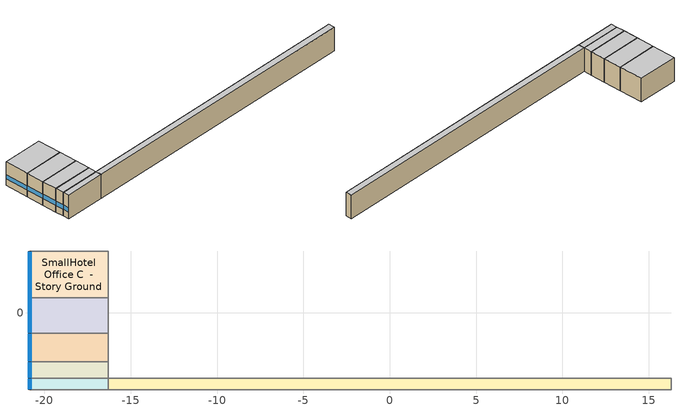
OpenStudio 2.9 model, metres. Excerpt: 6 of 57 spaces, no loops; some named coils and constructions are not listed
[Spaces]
SmallHotel StaffLounge B  - Story Ground
 floor ground (Foundation F 126 Perim 00 Area 2204): 16.3,-4.47 -16.3,-4.47 -16.3,-3.8 16.3,-3.8 z0
 wall to SmallHotel PublicRestroom B  - Story Ground: -16.3,-4.47 16.3,-4.47 z0:2.74
 wall to SmallHotel StaffLounge C  - Story Ground: -16.3,-3.8 -16.3,-4.47 z0:2.74
 wall to SmallHotel ElevatorCore B  - Story Ground: 16.3,-3.8 -16.3,-3.8 z0:2.74
 wall to SmallHotel StaffLounge A  - Story Ground: 16.3,-4.47 16.3,-3.8 z0:2.74
 ceiling adiabatic (Typical Interior Ceiling): 16.3,-3.8 -16.3,-3.8 -16.3,-4.47 16.3,-4.47 z2.74
SmallHotel StaffLounge C  - Story Ground
 floor ground (Foundation F 126 Perim 068 Area 309): -16.3,-4.47 -20.87,-4.47 -20.87,-3.8 -16.3,-3.8 z0
 wall outside: -20.87,-3.8 -20.87,-4.47 z0:2.74
 wall to SmallHotel PublicRestroom C  - Story Ground: -20.87,-4.47 -16.3,-4.47 z0:2.74
 wall to SmallHotel ElevatorCore C  - Story Ground: -16.3,-3.8 -20.87,-3.8 z0:2.74
 window (Window U-0.91 SHGC 0.68): -20.87,-3.82 -20.87,-4.45 z0.76:1.3
 ceiling adiabatic (Typical Interior Ceiling): -16.3,-3.8 -20.87,-3.8 -20.87,-4.47 -16.3,-4.47 z2.74
SmallHotel ElevatorCore C  - Story Ground
 floor ground (Foundation F 126 Perim 094 Area 431): -16.3,-3.8 -20.87,-3.8 -20.87,-2.85 -16.3,-2.85 z0
 wall outside: -20.87,-2.85 -20.87,-3.8 z0:2.74
 wall to SmallHotel Meeting C  - Story Ground: -16.3,-2.85 -20.87,-2.85 z0:2.74
 wall to SmallHotel ElevatorCore B  - Story Ground: -16.3,-3.8 -16.3,-2.85 z0:2.74
 window (Window U-0.91 SHGC 0.68): -20.87,-2.88 -20.87,-3.77 z0.76:1.28
 ceiling adiabatic (Typical Interior Ceiling): -16.3,-2.85 -20.87,-2.85 -20.87,-3.8 -16.3,-3.8 z2.74
SmallHotel Meeting C  - Story Ground
 floor ground (Foundation F 126 Perim 167 Area 763): -16.3,-2.85 -20.87,-2.85 -20.87,-1.18 -16.3,-1.18 z0
 wall outside: -20.87,-1.18 -20.87,-2.85 z0:2.74
 wall to SmallHotel Laundry C  - Story Ground: -16.3,-1.18 -20.87,-1.18 z0:2.74
 wall to SmallHotel Meeting B  - Story Ground: -16.3,-2.85 -16.3,-1.18 z0:2.74
 window (Window U-0.91 SHGC 0.68): -20.87,-1.21 -20.87,-2.83 z0.76:1.27
 ceiling adiabatic (Typical Interior Ceiling): -16.3,-1.18 -20.87,-1.18 -20.87,-2.85 -16.3,-2.85 z2.74
SmallHotel Laundry C  - Story Ground
 floor ground (Foundation F 126 Perim 204 Area 931): -16.3,-1.18 -20.87,-1.18 -20.87,0.85 -16.3,0.85 z0
 wall outside: -20.87,0.85 -20.87,-1.18 z0:2.74
 wall to SmallHotel Office C  - Story Ground: -16.3,0.85 -20.87,0.85 z0:2.74
 wall to SmallHotel Laundry B  - Story Ground: -16.3,-1.18 -16.3,0.85 z0:2.74
 window (Window U-0.91 SHGC 0.68): -20.87,0.83 -20.87,-1.16 z0.76:1.27
 ceiling adiabatic (Typical Interior Ceiling): -16.3,0.85 -20.87,0.85 -20.87,-1.18 -16.3,-1.18 z2.74
SmallHotel Office C  - Story Ground
 floor ground (Foundation F 126 Perim 271 Area 124): -16.3,0.85 -20.87,0.85 -20.87,3.57 -16.3,3.57 z0
 wall outside: -20.87,3.57 -20.87,0.85 z0:2.74
 wall to SmallHotel Storage C  - Story Ground: -16.3,3.57 -20.87,3.57 z0:2.74
 wall to SmallHotel Office B  - Story Ground: -16.3,0.85 -16.3,3.57 z0:2.74
 window (Window U-0.91 SHGC 0.68): -20.87,3.54 -20.87,0.88 z0.76:1.27
 ceiling adiabatic (Typical Interior Ceiling): -16.3,3.57 -20.87,3.57 -20.87,0.85 -16.3,0.85 z2.74
[ZoneHVAC:PackagedTerminalHeatPump] Availability Schedule=Always On Discrete; Supply Air Flow Rate During Cooling Operation {m3/s}=Autosize; Supply Air Flow Rate During Heating Operation {m3/s}=Autosize; Supply Air Flow Rate When No Cooling or Heating is Needed {m3/s}=Autosize; Outdoor Air Flow Rate During Cooling Operation {m3/s}=Autosize; Outdoor Air Flow Rate During Heating Operation {m3/s}=Autosize; Outdoor Air Flow Rate When No Cooling or Heating is Needed {m3/s}=Autosize; Maximum Supply Air Temperature from Supplemental Heater {C}=Autosize; Fan Placement=DrawThrough; Supply Air Fan Operating Mode Schedule=Always Off Discrete
Name | Supply Air Fan | Heating Coil | Cooling Coil | Supplemental Heating Coil
Zone SmallHotel GuestRoom123Vac B end_a - Story Ground PTHP | Zone SmallHotel GuestRoom123Vac B end_a - Story Ground PTHP Fan | Zone SmallHotel GuestRoom123Vac B end_a - Story Ground PTHP Htg Coil 28 Clg kBtu/hr 2.5COPH 31 Clg kBtu/hr 2.5COPH | Zone SmallHotel GuestRoom123Vac B end_a - Story Ground PTHP Clg Coil 28kBtu/hr 7.6EER 31kBtu/hr 7.6EER | Zone SmallHotel GuestRoom123Vac B end_a - Story Ground PTHP Supplemental Htg Coil
Zone SmallHotel GuestRoom123Vac B end_b - Story Ground PTHP | Zone SmallHotel GuestRoom123Vac B end_b - Story Ground PTHP Fan | Zone SmallHotel GuestRoom123Vac B end_b - Story Ground PTHP Htg Coil 37 Clg kBtu/hr 2.5COPH 42 Clg kBtu/hr 2.5COPH | Zone SmallHotel GuestRoom123Vac B end_b - Story Ground PTHP Clg Coil 37kBtu/hr 7.6EER 42kBtu/hr 7.6EER | Zone SmallHotel GuestRoom123Vac B end_b - Story Ground PTHP Supplemental Htg Coil
Zone SmallHotel GuestRoom123Vac C  - Story Ground PTHP | Zone SmallHotel GuestRoom123Vac C  - Story Ground PTHP Fan | Zone SmallHotel GuestRoom123Vac C  - Story Ground PTHP Htg Coil 13 Clg kBtu/hr 2.6COPH 15 Clg kBtu/hr 2.5COPH | Zone SmallHotel GuestRoom123Vac C  - Story Ground PTHP Clg Coil 13kBtu/hr 7.9EER 15kBtu/hr 7.6EER | Zone SmallHotel GuestRoom123Vac C  - Story Ground PTHP Supplemental Htg Coil
Zone SmallHotel GuestRoom123Vac C end_a - Story Ground PTHP | Zone SmallHotel GuestRoom123Vac C end_a - Story Ground PTHP Fan | Zone SmallHotel GuestRoom123Vac C end_a - Story Ground PTHP Htg Coil 6 Clg kBtu/hr 2.7COPH 7 Clg kBtu/hr 2.7COPH | Zone SmallHotel GuestRoom123Vac C end_a - Story Ground PTHP Clg Coil 6kBtu/hr 8.9EER 7kBtu/hr 8.9EER | Zone SmallHotel GuestRoom123Vac C end_a - Story Ground PTHP Supplemental Htg Coil
Zone SmallHotel GuestRoom123Vac C end_b - Story Ground PTHP | Zone SmallHotel GuestRoom123Vac C end_b - Story Ground PTHP Fan | Zone SmallHotel GuestRoom123Vac C end_b - Story Ground PTHP Htg Coil 7 Clg kBtu/hr 2.7COPH 8 Clg kBtu/hr 2.7COPH | Zone SmallHotel GuestRoom123Vac C end_b - Story Ground PTHP Clg Coil 7kBtu/hr 8.9EER 8kBtu/hr 8.8EER | Zone SmallHotel GuestRoom123Vac C end_b - Story Ground PTHP Supplemental Htg Coil
Zone SmallHotel Corridor B  - Story Ground PTHP | Zone SmallHotel Corridor B  - Story Ground PTHP Fan | Zone SmallHotel Corridor B  - Story Ground PTHP Htg Coil 4 Clg kBtu/hr 2.7COPH 4 Clg kBtu/hr 2.7COPH | Zone SmallHotel Corridor B  - Story Ground PTHP Clg Coil 4kBtu/hr 8.9EER 4kBtu/hr 8.9EER | Zone SmallHotel Corridor B  - Story Ground PTHP Supplemental Htg Coil
Zone SmallHotel Exercise A  - Story Ground PTHP | Zone SmallHotel Exercise A  - Story Ground PTHP Fan | Zone SmallHotel Exercise A  - Story Ground PTHP Htg Coil 4 Clg kBtu/hr 2.7COPH 4 Clg kBtu/hr 2.7COPH | Zone SmallHotel Exercise A  - Story Ground PTHP Clg Coil 4kBtu/hr 8.9EER 4kBtu/hr 8.9EER | Zone SmallHotel Exercise A  - Story Ground PTHP Supplemental Htg Coil
Zone SmallHotel Exercise B  - Story Ground PTHP | Zone SmallHotel Exercise B  - Story Ground PTHP Fan | Zone SmallHotel Exercise B  - Story Ground PTHP Htg Coil 26 Clg kBtu/hr 2.5COPH 28 Clg kBtu/hr 2.5COPH | Zone SmallHotel Exercise B  - Story Ground PTHP Clg Coil 26kBtu/hr 7.6EER 28kBtu/hr 7.6EER | Zone SmallHotel Exercise B  - Story Ground PTHP Supplemental Htg Coil
Zone SmallHotel Exercise C  - Story Ground PTHP | Zone SmallHotel Exercise C  - Story Ground PTHP Fan | Zone SmallHotel Exercise C  - Story Ground PTHP Htg Coil 4 Clg kBtu/hr 2.7COPH 4 Clg kBtu/hr 2.7COPH | Zone SmallHotel Exercise C  - Story Ground PTHP Clg Coil 4kBtu/hr 8.9EER 4kBtu/hr 8.9EER | Zone SmallHotel Exercise C  - Story Ground PTHP Supplemental Htg Coil
Zone SmallHotel GuestLounge A  - Story Ground PTHP | Zone SmallHotel GuestLounge A  - Story Ground PTHP Fan | Zone SmallHotel GuestLounge A  - Story Ground PTHP Htg Coil 11 Clg kBtu/hr 2.6COPH 12 Clg kBtu/hr 2.6COPH | Zone SmallHotel GuestLounge A  - Story Ground PTHP Clg Coil 11kBtu/hr 8.2EER 12kBtu/hr 8.1EER | Zone SmallHotel GuestLounge A  - Story Ground PTHP Supplemental Htg Coil
Zone SmallHotel GuestLounge B  - Story Ground PTHP | Zone SmallHotel GuestLounge B  - Story Ground PTHP Fan | Zone SmallHotel GuestLounge B  - Story Ground PTHP Htg Coil 49 Clg kBtu/hr 2.5COPH 49 Clg kBtu/hr 2.5COPH | Zone SmallHotel GuestLounge B  - Story Ground PTHP Clg Coil 49kBtu/hr 7.6EER 49kBtu/hr 7.6EER | Zone SmallHotel GuestLounge B  - Story Ground PTHP Supplemental Htg Coil
Zone SmallHotel GuestLounge C  - Story Ground PTHP | Zone SmallHotel GuestLounge C  - Story Ground PTHP Fan | Zone SmallHotel GuestLounge C  - Story Ground PTHP Htg Coil 10 Clg kBtu/hr 2.6COPH 11 Clg kBtu/hr 2.6COPH | Zone SmallHotel GuestLounge C  - Story Ground PTHP Clg Coil 10kBtu/hr 8.4EER 11kBtu/hr 8.2EER | Zone SmallHotel GuestLounge C  - Story Ground PTHP Supplemental Htg Coil
Zone SmallHotel Laundry A  - Story Ground PTHP | Zone SmallHotel Laundry A  - Story Ground PTHP Fan | Zone SmallHotel Laundry A  - Story Ground PTHP Htg Coil 8 Clg kBtu/hr 2.7COPH 9 Clg kBtu/hr 2.7COPH | Zone SmallHotel Laundry A  - Story Ground PTHP Clg Coil 8kBtu/hr 8.7EER 9kBtu/hr 8.6EER | Zone SmallHotel Laundry A  - Story Ground PTHP Supplemental Htg Coil
Zone SmallHotel Laundry B  - Story Ground PTHP | Zone SmallHotel Laundry B  - Story Ground PTHP Fan | Zone SmallHotel Laundry B  - Story Ground PTHP Htg Coil 46 Clg kBtu/hr 2.5COPH 51 Clg kBtu/hr 2.5COPH | Zone SmallHotel Laundry B  - Story Ground PTHP Clg Coil 46kBtu/hr 7.6EER 51kBtu/hr 7.6EER | Zone SmallHotel Laundry B  - Story Ground PTHP Supplemental Htg Coil
Zone SmallHotel Laundry C  - Story Ground PTHP | Zone SmallHotel Laundry C  - Story Ground PTHP Fan | Zone SmallHotel Laundry C  - Story Ground PTHP Htg Coil 8 Clg kBtu/hr 2.7COPH 8 Clg kBtu/hr 2.7COPH | Zone SmallHotel Laundry C  - Story Ground PTHP Clg Coil 8kBtu/hr 8.8EER 8kBtu/hr 8.7EER | Zone SmallHotel Laundry C  - Story Ground PTHP Supplemental Htg Coil
Zone SmallHotel Mechanical A  - Story Ground PTHP | Zone SmallHotel Mechanical A  - Story Ground PTHP Fan | Zone SmallHotel Mechanical A  - Story Ground PTHP Htg Coil 1 Clg kBtu/hr 2.7COPH 1 Clg kBtu/hr 2.7COPH | Zone SmallHotel Mechanical A  - Story Ground PTHP Clg Coil 1kBtu/hr 8.9EER 1kBtu/hr 8.9EER | Zone SmallHotel Mechanical A  - Story Ground PTHP Supplemental Htg Coil
Zone SmallHotel Mechanical B  - Story Ground PTHP | Zone SmallHotel Mechanical B  - Story Ground PTHP Fan | Zone SmallHotel Mechanical B  - Story Ground PTHP Htg Coil 5 Clg kBtu/hr 2.7COPH 5 Clg kBtu/hr 2.7COPH | Zone SmallHotel Mechanical B  - Story Ground PTHP Clg Coil 5kBtu/hr 8.9EER 5kBtu/hr 8.9EER | Zone SmallHotel Mechanical B  - Story Ground PTHP Supplemental Htg Coil
Zone SmallHotel Mechanical C  - Story Ground PTHP | Zone SmallHotel Mechanical C  - Story Ground PTHP Fan | Zone SmallHotel Mechanical C  - Story Ground PTHP Htg Coil 1 Clg kBtu/hr 2.7COPH 1 Clg kBtu/hr 2.7COPH | Zone SmallHotel Mechanical C  - Story Ground PTHP Clg Coil 1kBtu/hr 8.9EER 1kBtu/hr 8.9EER | Zone SmallHotel Mechanical C  - Story Ground PTHP Supplemental Htg Coil
Zone SmallHotel Meeting A  - Story Ground PTHP | Zone SmallHotel Meeting A  - Story Ground PTHP Fan | Zone SmallHotel Meeting A  - Story Ground PTHP Htg Coil 7 Clg kBtu/hr 2.7COPH 7 Clg kBtu/hr 2.7COPH | Zone SmallHotel Meeting A  - Story Ground PTHP Clg Coil 7kBtu/hr 8.9EER 7kBtu/hr 8.9EER | Zone SmallHotel Meeting A  - Story Ground PTHP Supplemental Htg Coil
Zone SmallHotel Meeting B  - Story Ground PTHP | Zone SmallHotel Meeting B  - Story Ground PTHP Fan | Zone SmallHotel Meeting B  - Story Ground PTHP Htg Coil 31 Clg kBtu/hr 2.5COPH 31 Clg kBtu/hr 2.5COPH | Zone SmallHotel Meeting B  - Story Ground PTHP Clg Coil 31kBtu/hr 7.6EER 31kBtu/hr 7.6EER | Zone SmallHotel Meeting B  - Story Ground PTHP Supplemental Htg Coil
Zone SmallHotel Meeting C  - Story Ground PTHP | Zone SmallHotel Meeting C  - Story Ground PTHP Fan | Zone SmallHotel Meeting C  - Story Ground PTHP Htg Coil 6 Clg kBtu/hr 2.7COPH 6 Clg kBtu/hr 2.7COPH | Zone SmallHotel Meeting C  - Story Ground PTHP Clg Coil 6kBtu/hr 8.9EER 6kBtu/hr 8.9EER | Zone SmallHotel Meeting C  - Story Ground PTHP Supplemental Htg Coil
Zone SmallHotel Office A  - Story Ground PTHP | Zone SmallHotel Office A  - Story Ground PTHP Fan | Zone SmallHotel Office A  - Story Ground PTHP Htg Coil 6 Clg kBtu/hr 2.7COPH 7 Clg kBtu/hr 2.7COPH | Zone SmallHotel Office A  - Story Ground PTHP Clg Coil 6kBtu/hr 8.9EER 7kBtu/hr 8.9EER | Zone SmallHotel Office A  - Story Ground PTHP Supplemental Htg Coil
Zone SmallHotel Office B  - Story Ground PTHP | Zone SmallHotel Office B  - Story Ground PTHP Fan | Zone SmallHotel Office B  - Story Ground PTHP Htg Coil 27 Clg kBtu/hr 2.5COPH 28 Clg kBtu/hr 2.5COPH | Zone SmallHotel Office B  - Story Ground PTHP Clg Coil 27kBtu/hr 7.6EER 28kBtu/hr 7.6EER | Zone SmallHotel Office B  - Story Ground PTHP Supplemental Htg Coil
Zone SmallHotel Office C  - Story Ground PTHP | Zone SmallHotel Office C  - Story Ground PTHP Fan | Zone SmallHotel Office C  - Story Ground PTHP Htg Coil 5 Clg kBtu/hr 2.7COPH 6 Clg kBtu/hr 2.7COPH | Zone SmallHotel Office C  - Story Ground PTHP Clg Coil 5kBtu/hr 8.9EER 6kBtu/hr 8.9EER | Zone SmallHotel Office C  - Story Ground PTHP Supplemental Htg Coil
Zone SmallHotel PublicRestroom A  - Story Ground PTHP | Zone SmallHotel PublicRestroom A  - Story Ground PTHP Fan | Zone SmallHotel PublicRestroom A  - Story Ground PTHP Htg Coil 1 Clg kBtu/hr 2.7COPH 1 Clg kBtu/hr 2.7COPH | Zone SmallHotel PublicRestroom A  - Story Ground PTHP Clg Coil 1kBtu/hr 8.9EER 1kBtu/hr 8.9EER | Zone SmallHotel PublicRestroom A  - Story Ground PTHP Supplemental Htg Coil
Zone SmallHotel PublicRestroom B  - Story Ground PTHP | Zone SmallHotel PublicRestroom B  - Story Ground PTHP Fan | Zone SmallHotel PublicRestroom B  - Story Ground PTHP Htg Coil 5 Clg kBtu/hr 2.7COPH 4 Clg kBtu/hr 2.7COPH | Zone SmallHotel PublicRestroom B  - Story Ground PTHP Clg Coil 5kBtu/hr 8.9EER 4kBtu/hr 8.9EER | Zone SmallHotel PublicRestroom B  - Story Ground PTHP Supplemental Htg Coil
Zone SmallHotel PublicRestroom C  - Story Ground PTHP | Zone SmallHotel PublicRestroom C  - Story Ground PTHP Fan | Zone SmallHotel PublicRestroom C  - Story Ground PTHP Htg Coil 1 Clg kBtu/hr 2.7COPH 1 Clg kBtu/hr 2.7COPH | Zone SmallHotel PublicRestroom C  - Story Ground PTHP Clg Coil 1kBtu/hr 8.9EER 1kBtu/hr 8.9EER | Zone SmallHotel PublicRestroom C  - Story Ground PTHP Supplemental Htg Coil
Zone SmallHotel StaffLounge A  - Story Ground PTHP | Zone SmallHotel StaffLounge A  - Story Ground PTHP Fan | Zone SmallHotel StaffLounge A  - Story Ground PTHP Htg Coil 3 Clg kBtu/hr 2.7COPH 3 Clg kBtu/hr 2.7COPH | Zone SmallHotel StaffLounge A  - Story Ground PTHP Clg Coil 3kBtu/hr 8.9EER 3kBtu/hr 8.9EER | Zone SmallHotel StaffLounge A  - Story Ground PTHP Supplemental Htg Coil
Zone SmallHotel StaffLounge B  - Story Ground PTHP | Zone SmallHotel StaffLounge B  - Story Ground PTHP Fan | Zone SmallHotel StaffLounge B  - Story Ground PTHP Htg Coil 18 Clg kBtu/hr 2.5COPH 17 Clg kBtu/hr 2.5COPH | Zone SmallHotel StaffLounge B  - Story Ground PTHP Clg Coil 18kBtu/hr 7.6EER 17kBtu/hr 7.6EER | Zone SmallHotel StaffLounge B  - Story Ground PTHP Supplemental Htg Coil
Zone SmallHotel StaffLounge C  - Story Ground PTHP | Zone SmallHotel StaffLounge C  - Story Ground PTHP Fan | Zone SmallHotel StaffLounge C  - Story Ground PTHP Htg Coil 3 Clg kBtu/hr 2.7COPH 3 Clg kBtu/hr 2.7COPH | Zone SmallHotel StaffLounge C  - Story Ground PTHP Clg Coil 3kBtu/hr 8.9EER 3kBtu/hr 8.9EER | Zone SmallHotel StaffLounge C  - Story Ground PTHP Supplemental Htg Coil
Zone SmallHotel GuestRoom123Occ A  - Story Top PTHP | Zone SmallHotel GuestRoom123Occ A  - Story Top PTHP Fan | Zone SmallHotel GuestRoom123Occ A  - Story Top PTHP Htg Coil 187 Clg kBtu/hr 2.5COPH 202 Clg kBtu/hr 2.5COPH | Zone SmallHotel GuestRoom123Occ A  - Story Top PTHP Clg Coil 187kBtu/hr 7.6EER 202kBtu/hr 7.6EER | Zone SmallHotel GuestRoom123Occ A  - Story Top PTHP Supplemental Htg Coil
Zone SmallHotel GuestRoom123Occ A end_a - Story Top PTHP | Zone SmallHotel GuestRoom123Occ A end_a - Story Top PTHP Fan | Zone SmallHotel GuestRoom123Occ A end_a - Story Top PTHP Htg Coil 32 Clg kBtu/hr 2.5COPH 34 Clg kBtu/hr 2.5COPH | Zone SmallHotel GuestRoom123Occ A end_a - Story Top PTHP Clg Coil 32kBtu/hr 7.6EER 34kBtu/hr 7.6EER | Zone SmallHotel GuestRoom123Occ A end_a - Story Top PTHP Supplemental Htg Coil
Zone SmallHotel GuestRoom123Occ A end_b - Story Top PTHP | Zone SmallHotel GuestRoom123Occ A end_b - Story Top PTHP Fan | Zone SmallHotel GuestRoom123Occ A end_b - Story Top PTHP Htg Coil 38 Clg kBtu/hr 2.5COPH 37 Clg kBtu/hr 2.5COPH | Zone SmallHotel GuestRoom123Occ A end_b - Story Top PTHP Clg Coil 38kBtu/hr 7.6EER 37kBtu/hr 7.6EER | Zone SmallHotel GuestRoom123Occ A end_b - Story Top PTHP Supplemental Htg Coil
Zone SmallHotel GuestRoom123Occ C  - Story Top PTHP | Zone SmallHotel GuestRoom123Occ C  - Story Top PTHP Fan | Zone SmallHotel GuestRoom123Occ C  - Story Top PTHP Htg Coil 177 Clg kBtu/hr 2.5COPH 192 Clg kBtu/hr 2.5COPH | Zone SmallHotel GuestRoom123Occ C  - Story Top PTHP Clg Coil 177kBtu/hr 7.6EER 192kBtu/hr 7.6EER | Zone SmallHotel GuestRoom123Occ C  - Story Top PTHP Supplemental Htg Coil
Zone SmallHotel GuestRoom123Occ C end_a - Story Top PTHP | Zone SmallHotel GuestRoom123Occ C end_a - Story Top PTHP Fan | Zone SmallHotel GuestRoom123Occ C end_a - Story Top PTHP Htg Coil 30 Clg kBtu/hr 2.5COPH 33 Clg kBtu/hr 2.5COPH | Zone SmallHotel GuestRoom123Occ C end_a - Story Top PTHP Clg Coil 30kBtu/hr 7.6EER 33kBtu/hr 7.6EER | Zone SmallHotel GuestRoom123Occ C end_a - Story Top PTHP Supplemental Htg Coil
Zone SmallHotel GuestRoom123Occ C end_b - Story Top PTHP | Zone SmallHotel GuestRoom123Occ C end_b - Story Top PTHP Fan | Zone SmallHotel GuestRoom123Occ C end_b - Story Top PTHP Htg Coil 37 Clg kBtu/hr 2.5COPH 36 Clg kBtu/hr 2.5COPH | Zone SmallHotel GuestRoom123Occ C end_b - Story Top PTHP Clg Coil 37kBtu/hr 7.6EER 36kBtu/hr 7.6EER | Zone SmallHotel GuestRoom123Occ C end_b - Story Top PTHP Supplemental Htg Coil
Zone SmallHotel Corridor B  - Story Top PTHP | Zone SmallHotel Corridor B  - Story Top PTHP Fan | Zone SmallHotel Corridor B  - Story Top PTHP Htg Coil 64 Clg kBtu/hr 2.5COPH 64 Clg kBtu/hr 2.5COPH | Zone SmallHotel Corridor B  - Story Top PTHP Clg Coil 64kBtu/hr 7.6EER 64kBtu/hr 7.6EER | Zone SmallHotel Corridor B  - Story Top PTHP Supplemental Htg Coil
Zone SmallHotel Corridor B end_a - Story Top PTHP | Zone SmallHotel Corridor B end_a - Story Top PTHP Fan | Zone SmallHotel Corridor B end_a - Story Top PTHP Htg Coil 12 Clg kBtu/hr 2.6COPH 13 Clg kBtu/hr 2.6COPH | Zone SmallHotel Corridor B end_a - Story Top PTHP Clg Coil 12kBtu/hr 8.0EER 13kBtu/hr 8.0EER | Zone SmallHotel Corridor B end_a - Story Top PTHP Supplemental Htg Coil
Zone SmallHotel Corridor B end_b - Story Top PTHP | Zone SmallHotel Corridor B end_b - Story Top PTHP Fan | Zone SmallHotel Corridor B end_b - Story Top PTHP Htg Coil 17 Clg kBtu/hr 2.5COPH 16 Clg kBtu/hr 2.5COPH | Zone SmallHotel Corridor B end_b - Story Top PTHP Clg Coil 17kBtu/hr 7.6EER 16kBtu/hr 7.6EER | Zone SmallHotel Corridor B end_b - Story Top PTHP Supplemental Htg Coil
[ZoneHVAC:Baseboard:Convective:Electric] Availability Schedule=Always On Discrete; Nominal Capacity {W}=autosize; Efficiency=1
Zone SmallHotel Stair A  - Story Ground Electric Baseboard; Zone SmallHotel Stair B  - Story Ground Electric Baseboard; Zone SmallHotel Stair C  - Story Ground Electric Baseboard; Zone SmallHotel Storage A  - Story Ground Electric Baseboard; Zone SmallHotel Storage B  - Story Ground Electric Baseboard; Zone SmallHotel Storage C  - Story Ground Electric Baseboard
[Schedule:Day]
SmallHotel StaffLounge Light Wknd Day: Yes, 0, 2, 0.368889, 0, 12, 0.367778, 0, 22, 0.366667, 0, 32, 0.365556, 0, 42, 0.364444, 0, 52, 0.363333, 1, 2, 0.362222, 1, 12, 0.361111, 1, 22, 0.36, 1, 32, 0.358889, 1, 42, 0.357778, 1, 52, 0.356667, 2, 2, 0.355556, 2, 12, 0.354444, 2, 22, 0.353333, 2, 32, 0.352222, 2, 42, 0.351111, 2, 52, 0.35, 3, 2, 0.348889, 3, 12, 0.347778, 3, 22, 0.346667, 3, 32, 0.345556, 3, 42, 0.344444, 3, 52, 0.343333, 4, 2, 0.342222, 4, 12, 0.341111, 4, 22, 0.34, 4, 32, 0.338889, 4, 42, 0.337778, 4, 52, 0.336667, 5, 2, 0.335556, 5, 12, 0.334444, 5, 22, 0.333333, 5, 32, 0.332222, 5, 42, 0.331111, 5, 52, 0.33, 6, 2, 0.328889, 6, 12, 0.327778, 6, 22, 0.326667, 6, 32, 0.325556, 6, 42, 0.324444, 6, 52, 0.323333, 7, 2, 0.322222, 7, 12, 0.321111, 7, 22, 0.32, 7, 32, 0.318889, 7, 42, 0.317778, 7, 52, 0.316667, 8, 2, 0.315556, 8, 12, 0.314444, 8, 22, 0.313333, 8, 32, 0.312222, 8, 42, 0.311111, 8, 52, 0.31, 9, 2, 0.308889, 9, 12, 0.307778, 9, 22, 0.306667, 9, 32, 0.305556, 9, 42, 0.304444, 9, 52, 0.303333, 10, 2, 0.302222, 10, 12, 0.301111, 10, 22, 0.3, 10, 32, 0.275, 10, 42, 0.25, 10, 52, 0.225, 11, 2, 0.2, 11, 12, 0.175, 11, 22, 0.15, 11, 52, 0.15, 12, 2, 0.141667, 12, 12, 0.133333, 12, 22, 0.125, 12, 32, 0.116667, 12, 42, 0.108333, 12, 52, 0.1, 13, 2, 0.0916667, 13, 12, 0.0833333, 13, 22, 0.075, 13, 32, 0.0666667, 13, 42, 0.0583333, 13, 52, 0.05, 19, 22, 0.05, 19, 32, 0.398889, 19, 42, 0.397778, 19, 52, 0.396667, 20, 2, 0.395556, 20, 12, 0.394444, 20, 22, 0.393333, 20, 32, 0.392222, 20, 42, 0.391111, 20, 52, 0.39, 21, 2, 0.388889, 21, 12, 0.387778, 21, 22, 0.386667, 21, 32, 0.385556, 21, 42, 0.384444, 21, 52, 0.383333, 22, 2, 0.382222, 22, 12, 0.381111, 22, 22, 0.38, 22, 32, 0.378889, 22, 42, 0.377778, 22, 52, 0.376667, 23, 2, 0.375556, 23, 12, 0.374444, 23, 22, 0.373333, 23, 32, 0.372222, 23, 42, 0.371111, 23, 52, 0.37, 24, 0, 0.368889
SmallHotel Bldg Light Sat Day: Yes, 0, 5, 0.62963, 0, 15, 0.630769, 0, 25, 0.631909, 0, 35, 0.633048, 0, 45, 0.634188, 0, 55, 0.635328, 1, 5, 0.636467, 1, 15, 0.637607, 1, 25, 0.638746, 1, 35, 0.639886, 1, 45, 0.641026, 1, 55, 0.642165, 2, 5, 0.643305, 2, 15, 0.644444, 2, 25, 0.645584, 2, 35, 0.646724, 2, 45, 0.647863, 2, 55, 0.649003, 3, 5, 0.650142, 3, 15, 0.651282, 3, 25, 0.652422, 3, 35, 0.653561, 3, 45, 0.654701, 3, 55, 0.65584, 4, 5, 0.65698, 4, 15, 0.65812, 4, 25, 0.659259, 4, 35, 0.660399, 4, 45, 0.661538, 4, 55, 0.662678, 5, 5, 0.663818, 5, 15, 0.664957, 5, 25, 0.666097, 5, 35, 0.667236, 5, 45, 0.668376, 5, 55, 0.669516, 6, 5, 0.670655, 6, 15, 0.671795, 6, 25, 0.672934, 6, 35, 0.674074, 6, 45, 0.675214, 6, 55, 0.676353, 7, 5, 0.677493, 7, 15, 0.678632, 7, 25, 0.679772, 7, 35, 0.680912, 7, 45, 0.682051, 7, 55, 0.683191, 8, 5, 0.68433, 8, 15, 0.68547, 8, 25, 0.68661, 8, 35, 0.687749, 8, 45, 0.688889, 8, 55, 0.690028, 9, 5, 0.691168, 9, 15, 0.692308, 9, 25, 0.693447, 9, 35, 0.694587, 9, 45, 0.695726, 9, 55, 0.696866, 10, 5, 0.698006, 10, 15, 0.699145, 10, 22, 0.7, 12, 22, 0.7, 12, 32, 0.683333, 12, 42, 0.666667, 12, 52, 0.65, 13, 2, 0.633333, 13, 12, 0.616667, 13, 22, 0.6, 13, 32, 0.55, 13, 42, 0.5, 13, 52, 0.45, 14, 2, 0.4, 14, 12, 0.35, 14, 22, 0.3, 14, 32, 0.283333, 14, 42, 0.266667, 14, 52, 0.25, 15, 2, 0.233333, 15, 12, 0.216667, 15, 22, 0.2, 15, 52, 0.2, 16, 2, 0.191667, 16, 12, 0.183333, 16, 22, 0.175, 16, 32, 0.166667, 16, 42, 0.158333, 16, 52, 0.15, 17, 2, 0.141667, 17, 12, 0.133333, 17, 22, 0.125, 17, 32, 0.116667, 17, 42, 0.108333, 17, 52, 0.1, 18, 3, 0.1, 18, 13, 0.388889, 18, 15, 0.4, 18, 45, 0.4, 18, 55, 0.383333, 19, 5, 0.366667, 19, 15, 0.35, 19, 25, 0.333333, 19, 35, 0.316667, 19, 45, 0.3, 19, 55, 0.60114, 20, 5, 0.602279, 20, 15, 0.603419, 20, 25, 0.604558, 20, 35, 0.605698, 20, 45, 0.606838, 20, 55, 0.607977, 21, 5, 0.609117, 21, 15, 0.610256, 21, 25, 0.611396, 21, 35, 0.612536, 21, 45, 0.613675, 21, 55, 0.614815, 22, 5, 0.615954, 22, 15, 0.617094, 22, 25, 0.618234, 22, 35, 0.619373, 22, 45, 0.620513, 22, 55, 0.621652, 23, 5, 0.622792, 23, 15, 0.623932, 23, 25, 0.625071, 23, 35, 0.626211, 23, 45, 0.62735, 23, 55, 0.62849, 24, 0, 0.62963
SmallHotel Bldg Light Sun Day: Yes, 0, 5, 0.563912, 0, 15, 0.566116, 0, 25, 0.56832, 0, 35, 0.570523, 0, 45, 0.572727, 0, 55, 0.574931, 1, 5, 0.577135, 1, 15, 0.579339, 1, 25, 0.581543, 1, 35, 0.583747, 1, 45, 0.58595, 1, 55, 0.588154, 2, 5, 0.590358, 2, 15, 0.592562, 2, 25, 0.594766, 2, 35, 0.59697, 2, 45, 0.599174, 2, 55, 0.601377, 3, 5, 0.603581, 3, 15, 0.605785, 3, 25, 0.607989, 3, 35, 0.610193, 3, 45, 0.612397, 3, 55, 0.614601, 4, 5, 0.616804, 4, 15, 0.619008, 4, 25, 0.621212, 4, 35, 0.623416, 4, 45, 0.62562, 4, 55, 0.627824, 5, 5, 0.630028, 5, 15, 0.632231, 5, 25, 0.634435, 5, 35, 0.636639, 5, 45, 0.638843, 5, 55, 0.641047, 6, 5, 0.643251, 6, 15, 0.645455, 6, 25, 0.647658, 6, 35, 0.649862, 6, 45, 0.652066, 6, 55, 0.65427, 7, 5, 0.656474, 7, 15, 0.658678, 7, 25, 0.660882, 7, 35, 0.663085, 7, 45, 0.665289, 7, 55, 0.667493, 8, 5, 0.669697, 8, 15, 0.671901, 8, 25, 0.674105, 8, 35, 0.676309, 8, 45, 0.678512, 8, 55, 0.680716, 9, 5, 0.68292, 9, 15, 0.685124, 9, 25, 0.687328, 9, 35, 0.689532, 9, 45, 0.691736, 9, 55, 0.693939, 10, 5, 0.696143, 10, 15, 0.698347, 10, 22, 0.7, 10, 32, 0.716667, 10, 42, 0.733333, 10, 52, 0.75, 11, 2, 0.766667, 11, 12, 0.783333, 11, 22, 0.8, 11, 32, 0.766667, 11, 42, 0.733333, 11, 52, 0.7, 12, 2, 0.666667, 12, 12, 0.633333, 12, 22, 0.6, 12, 32, 0.583333, 12, 42, 0.566667, 12, 52, 0.55, 13, 2, 0.533333, 13, 12, 0.516667, 13, 22, 0.5, 13, 32, 0.466667, 13, 42, 0.433333, 13, 52, 0.4, 14, 2, 0.366667, 14, 12, 0.333333, 14, 22, 0.3, 15, 52, 0.3, 16, 2, 0.291667, 16, 12, 0.283333, 16, 22, 0.275, 16, 32, 0.266667, 16, 42, 0.258333, 16, 52, 0.25, 17, 2, 0.241667, 17, 12, 0.233333, 17, 22, 0.225, 17, 32, 0.216667, 17, 42, 0.208333, 17, 52, 0.2, 18, 3, 0.2, 18, 13, 0.385965, 18, 23, 0.37193, 18, 33, 0.357895, 18, 43, 0.34386, 18, 53, 0.329825, 19, 3, 0.315789, 19, 13, 0.301754, 19, 15, 0.3, 19, 25, 0.502204, 19, 35, 0.504408, 19, 45, 0.506612, 19, 55, 0.508815, 20, 5, 0.511019, 20, 15, 0.513223, 20, 25, 0.515427, 20, 35, 0.517631, 20, 45, 0.519835, 20, 55, 0.522039, 21, 5, 0.524242, 21, 15, 0.526446, 21, 25, 0.52865, 21, 35, 0.530854, 21, 45, 0.533058, 21, 55, 0.535262, 22, 5, 0.537466, 22, 15, 0.539669, 22, 25, 0.541873, 22, 35, 0.544077, 22, 45, 0.546281, 22, 55, 0.548485, 23, 5, 0.550689, 23, 15, 0.552893, 23, 25, 0.555096, 23, 35, 0.5573, 23, 45, 0.559504, 23, 55, 0.561708, 24, 0, 0.563912
SmallHotel Meeting Occ Default|Wknd Day: Yes, 0, 5, 0.159184, 0, 15, 0.157143, 0, 25, 0.155102, 0, 35, 0.153061, 0, 45, 0.15102, 0, 55, 0.14898, 1, 5, 0.146939, 1, 15, 0.144898, 1, 25, 0.142857, 1, 35, 0.140816, 1, 45, 0.138776, 1, 55, 0.136735, 2, 5, 0.134694, 2, 15, 0.132653, 2, 25, 0.130612, 2, 35, 0.128571, 2, 45, 0.126531, 2, 55, 0.12449, 3, 5, 0.122449, 3, 15, 0.120408, 3, 25, 0.118367, 3, 35, 0.116327, 3, 45, 0.114286, 3, 55, 0.112245, 4, 5, 0.110204, 4, 15, 0.108163, 4, 25, 0.106122, 4, 35, 0.104082, 4, 45, 0.102041, 4, 55, 0.1, 5, 5, 0.0979592, 5, 15, 0.0959184, 5, 25, 0.0938776, 5, 35, 0.0918367, 5, 45, 0.0897959, 5, 55, 0.0877551, 6, 5, 0.0857143, 6, 15, 0.0836735, 6, 25, 0.0816327, 6, 35, 0.0795918, 6, 45, 0.077551, 6, 55, 0.0755102, 7, 5, 0.0734694, 7, 15, 0.0714286, 7, 25, 0.0693878, 7, 35, 0.0673469, 7, 45, 0.0653061, 7, 55, 0.0632653, 8, 5, 0.0612245, 8, 15, 0.0591837, 8, 25, 0.0571429, 8, 35, 0.055102, 8, 45, 0.0530612, 8, 55, 0.0510204, 9, 0, 0.05, 9, 9, 0.125, 9, 19, 0.2, 9, 29, 0.275, 9, 39, 0.35, 9, 49, 0.425, 9, 59, 0.5, 10, 0, 0.5, 10, 30, 0.5, 10, 39, 0.475, 10, 49, 0.45, 10, 59, 0.425, 11, 9, 0.4, 11, 19, 0.375, 11, 29, 0.35, 11, 39, 0.325, 11, 49, 0.3, 11, 59, 0.275, 12, 9, 0.25, 12, 19, 0.225, 12, 29, 0.2, 12, 30, 0.2, 15, 45, 0, 15, 54, 0.00833333, 16, 4, 0.0166667, 16, 15, 0.025, 16, 25, 0.0333333, 16, 35, 0.0416667, 16, 45, 0.05, 16, 55, 0.125, 17, 5, 0.2, 17, 15, 0.275, 17, 25, 0.35, 17, 35, 0.425, 17, 45, 0.5, 18, 15, 0.5, 18, 25, 0.475, 18, 35, 0.45, 18, 45, 0.425, 18, 55, 0.4, 19, 5, 0.375, 19, 15, 0.35, 19, 25, 0.325, 19, 35, 0.3, 19, 45, 0.275, 19, 55, 0.25, 20, 5, 0.225, 20, 15, 0.2, 20, 45, 0.2, 20, 55, 0.197959, 21, 5, 0.195918, 21, 15, 0.193878, 21, 25, 0.191837, 21, 35, 0.189796, 21, 45, 0.187755, 21, 55, 0.185714, 22, 5, 0.183673, 22, 15, 0.181633, 22, 25, 0.179592, 22, 35, 0.177551, 22, 45, 0.17551, 22, 55, 0.173469, 23, 5, 0.171429, 23, 15, 0.169388, 23, 25, 0.167347, 23, 35, 0.165306, 23, 45, 0.163265, 23, 55, 0.161224, 24, 0, 0.159184
SmallHotel Office Occ Wknd Day: Yes, 13, 0, 0.5, 13, 9, 0.466667, 13, 19, 0.433333, 13, 29, 0.4, 13, 39, 0.366667, 13, 49, 0.333333, 13, 59, 0.3, 14, 0, 0.3, 14, 9, 0.283333, 14, 19, 0.266667, 14, 29, 0.25, 14, 39, 0.233333, 14, 49, 0.216667, 14, 59, 0.2, 15, 0, 0.2, 15, 45, 0.2, 15, 54, 0.216667, 16, 4, 0.233333, 16, 15, 0.25, 16, 25, 0.266667, 16, 35, 0.283333, 16, 45, 0.3, 16, 55, 0.333333, 17, 5, 0.366667, 17, 15, 0.4, 17, 25, 0.433333, 17, 35, 0.466667, 17, 45, 0.5, 24, 0, 0.5
SmallHotel Office Equip Wknd Day: Yes, 0, 2, 0.581562, 0, 12, 0.58, 0, 22, 0.578437, 0, 32, 0.576875, 0, 42, 0.575312, 0, 52, 0.57375, 1, 2, 0.572187, 1, 12, 0.570625, 1, 22, 0.569062, 1, 32, 0.5675, 1, 42, 0.565937, 1, 52, 0.564375, 2, 2, 0.562812, 2, 12, 0.56125, 2, 22, 0.559687, 2, 32, 0.558125, 2, 42, 0.556562, 2, 52, 0.555, 3, 2, 0.553437, 3, 12, 0.551875, 3, 22, 0.550312, 3, 32, 0.54875, 3, 42, 0.547187, 3, 52, 0.545625, 4, 2, 0.544062, 4, 12, 0.5425, 4, 22, 0.540937, 4, 32, 0.539375, 4, 42, 0.537812, 4, 52, 0.53625, 5, 2, 0.534687, 5, 12, 0.533125, 5, 22, 0.531562, 5, 32, 0.53, 5, 42, 0.528437, 5, 52, 0.526875, 6, 2, 0.525312, 6, 12, 0.52375, 6, 22, 0.522187, 6, 32, 0.520625, 6, 42, 0.519062, 6, 52, 0.5175, 7, 2, 0.515937, 7, 12, 0.514375, 7, 22, 0.512812, 7, 32, 0.51125, 7, 42, 0.509687, 7, 52, 0.508125, 8, 2, 0.506562, 8, 12, 0.505, 8, 22, 0.503437, 8, 32, 0.501875, 8, 42, 0.500312, 8, 52, 0.49875, 9, 2, 0.497187, 9, 12, 0.495625, 9, 22, 0.494062, 9, 32, 0.4925, 9, 42, 0.490937, 9, 52, 0.489375, 10, 2, 0.487812, 10, 12, 0.48625, 10, 22, 0.484687, 10, 32, 0.483125, 10, 42, 0.481563, 10, 52, 0.48, 11, 52, 0.48, 12, 2, 0.4675, 12, 12, 0.455, 12, 22, 0.4425, 12, 32, 0.43, 12, 42, 0.4175, 12, 52, 0.405, 13, 2, 0.3925, 13, 12, 0.38, 13, 22, 0.3675, 13, 32, 0.355, 13, 42, 0.3425, 13, 52, 0.33, 18, 52, 0.33, 19, 2, 0.628437, 19, 12, 0.626875, 19, 22, 0.625313, 19, 32, 0.62375, 19, 42, 0.622188, 19, 52, 0.620625, 20, 2, 0.619062, 20, 12, 0.6175, 20, 22, 0.615938, 20, 32, 0.614375, 20, 42, 0.612812, 20, 52, 0.61125, 21, 2, 0.609688, 21, 12, 0.608125, 21, 22, 0.606563, 21, 32, 0.605, 21, 42, 0.603437, 21, 52, 0.601875, 22, 2, 0.600313, 22, 12, 0.59875, 22, 22, 0.597187, 22, 32, 0.595625, 22, 42, 0.594063, 22, 52, 0.5925, 23, 2, 0.590938, 23, 12, 0.589375, 23, 22, 0.587812, 23, 32, 0.58625, 23, 42, 0.584688, 23, 52, 0.583125, 24, 0, 0.581562
SmallHotel StaffLounge Occ Wknd Day: Yes, 0, 5, 0.127211, 0, 15, 0.128571, 0, 25, 0.129932, 0, 35, 0.131293, 0, 45, 0.132653, 0, 55, 0.134014, 1, 5, 0.135374, 1, 15, 0.136735, 1, 25, 0.138095, 1, 35, 0.139456, 1, 45, 0.140816, 1, 55, 0.142177, 2, 5, 0.143537, 2, 15, 0.144898, 2, 25, 0.146259, 2, 35, 0.147619, 2, 45, 0.14898, 2, 55, 0.15034, 3, 5, 0.151701, 3, 15, 0.153061, 3, 25, 0.154422, 3, 35, 0.155782, 3, 45, 0.157143, 3, 55, 0.158503, 4, 5, 0.159864, 4, 15, 0.161224, 4, 25, 0.162585, 4, 35, 0.163946, 4, 45, 0.165306, 4, 55, 0.166667, 5, 5, 0.168027, 5, 15, 0.169388, 5, 25, 0.170748, 5, 35, 0.172109, 5, 45, 0.173469, 5, 55, 0.17483, 6, 5, 0.17619, 6, 15, 0.177551, 6, 25, 0.178912, 6, 35, 0.180272, 6, 45, 0.181633, 6, 55, 0.182993, 7, 5, 0.184354, 7, 15, 0.185714, 7, 25, 0.187075, 7, 35, 0.188435, 7, 45, 0.189796, 7, 55, 0.191156, 8, 5, 0.192517, 8, 15, 0.193878, 8, 25, 0.195238, 8, 35, 0.196599, 8, 45, 0.197959, 8, 55, 0.19932, 9, 0, 0.2, 9, 9, 0.183333, 9, 19, 0.166667, 9, 29, 0.15, 9, 39, 0.133333, 9, 49, 0.116667, 9, 59, 0.1, 10, 0, 0.1, 11, 41, 0.1, 11, 51, 0.00555556, 11, 52, 0, 17, 3, 0, 17, 13, 0.0549383, 17, 23, 0.0598765, 17, 33, 0.0648148, 17, 43, 0.0697531, 17, 53, 0.0746914, 18, 3, 0.0796296, 18, 13, 0.0845679, 18, 23, 0.0895062, 18, 33, 0.0944444, 18, 43, 0.0993827, 18, 45, 0.1, 20, 45, 0.1, 20, 55, 0.101361, 21, 5, 0.102721, 21, 15, 0.104082, 21, 25, 0.105442, 21, 35, 0.106803, 21, 45, 0.108163, 21, 55, 0.109524, 22, 5, 0.110884, 22, 15, 0.112245, 22, 25, 0.113605, 22, 35, 0.114966, 22, 45, 0.116327, 22, 55, 0.117687, 23, 5, 0.119048, 23, 15, 0.120408, 23, 25, 0.121769, 23, 35, 0.123129, 23, 45, 0.12449, 23, 55, 0.12585, 24, 0, 0.127211
SmallHotel StaffLounge Equip Default|Wknd Day: Yes, 0, 5, 0.898095, 0, 15, 0.9, 0, 25, 0.901905, 0, 35, 0.90381, 0, 45, 0.905714, 0, 55, 0.907619, 1, 5, 0.909524, 1, 15, 0.911429, 1, 25, 0.913333, 1, 35, 0.915238, 1, 45, 0.917143, 1, 55, 0.919048, 2, 5, 0.920952, 2, 15, 0.922857, 2, 25, 0.924762, 2, 35, 0.926667, 2, 45, 0.928571, 2, 55, 0.930476, 3, 5, 0.932381, 3, 15, 0.934286, 3, 25, 0.93619, 3, 35, 0.938095, 3, 45, 0.94, 3, 55, 0.941905, 4, 5, 0.94381, 4, 15, 0.945714, 4, 25, 0.947619, 4, 35, 0.949524, 4, 45, 0.951429, 4, 55, 0.953333, 5, 5, 0.955238, 5, 15, 0.957143, 5, 25, 0.959048, 5, 35, 0.960952, 5, 45, 0.962857, 5, 55, 0.964762, 6, 5, 0.966667, 6, 15, 0.968571, 6, 25, 0.970476, 6, 35, 0.972381, 6, 45, 0.974286, 6, 55, 0.97619, 7, 5, 0.978095, 7, 15, 0.98, 7, 25, 0.981905, 7, 35, 0.98381, 7, 45, 0.985714, 7, 55, 0.987619, 8, 5, 0.989524, 8, 15, 0.991429, 8, 25, 0.993333, 8, 35, 0.995238, 8, 45, 0.997143, 8, 55, 0.999048, 9, 0, 1, 9, 9, 0.976667, 9, 19, 0.953333, 9, 29, 0.93, 9, 39, 0.906667, 9, 49, 0.883333, 9, 59, 0.86, 10, 0, 0.86, 14, 0, 0.86, 18, 52, 0.11, 19, 2, 0.98303, 19, 12, 0.966061, 19, 22, 0.949091, 19, 32, 0.932121, 19, 42, 0.915152, 19, 52, 0.898182, 20, 2, 0.881212, 20, 12, 0.864242, 20, 15, 0.86, 20, 45, 0.86, 20, 55, 0.861905, 21, 5, 0.86381, 21, 15, 0.865714, 21, 25, 0.867619, 21, 35, 0.869524, 21, 45, 0.871429, 21, 55, 0.873333, 22, 5, 0.875238, 22, 15, 0.877143, 22, 25, 0.879048, 22, 35, 0.880952, 22, 45, 0.882857, 22, 55, 0.884762, 23, 5, 0.886667, 23, 15, 0.888571, 23, 25, 0.890476, 23, 35, 0.892381, 23, 45, 0.894286, 23, 55, 0.89619, 24, 0, 0.898095
SmallHotel Storage Light Default|Wknd Day: Yes, 0, 5, 0.31908, 0, 15, 0.317241, 0, 25, 0.315402, 0, 35, 0.313563, 0, 45, 0.311724, 0, 55, 0.309885, 1, 5, 0.308046, 1, 15, 0.306207, 1, 25, 0.304368, 1, 35, 0.302529, 1, 45, 0.30069, 1, 55, 0.298851, 2, 5, 0.297011, 2, 15, 0.295172, 2, 25, 0.293333, 2, 35, 0.291494, 2, 45, 0.289655, 2, 55, 0.287816, 3, 5, 0.285977, 3, 15, 0.284138, 3, 25, 0.282299, 3, 35, 0.28046, 3, 45, 0.278621, 3, 55, 0.276782, 4, 5, 0.274943, 4, 15, 0.273103, 4, 25, 0.271264, 4, 35, 0.269425, 4, 45, 0.267586, 4, 55, 0.265747, 5, 5, 0.263908, 5, 15, 0.262069, 5, 25, 0.26023, 5, 35, 0.258391, 5, 45, 0.256552, 5, 55, 0.254713, 6, 5, 0.252874, 6, 15, 0.251034, 6, 25, 0.249195, 6, 35, 0.247356, 6, 45, 0.245517, 6, 55, 0.243678, 7, 5, 0.241839, 7, 15, 0.24, 7, 25, 0.238161, 7, 35, 0.236322, 7, 45, 0.234483, 7, 55, 0.232644, 8, 5, 0.230805, 8, 15, 0.228966, 8, 25, 0.227126, 8, 35, 0.225287, 8, 45, 0.223448, 8, 55, 0.221609, 9, 5, 0.21977, 9, 15, 0.217931, 9, 25, 0.216092, 9, 35, 0.214253, 9, 45, 0.212414, 9, 55, 0.210575, 10, 5, 0.208736, 10, 15, 0.206897, 10, 25, 0.205057, 10, 35, 0.203218, 10, 45, 0.201379, 10, 52, 0.2, 11, 52, 0.2, 12, 2, 0.191667, 12, 12, 0.183333, 12, 22, 0.175, 12, 32, 0.166667, 12, 42, 0.158333, 12, 52, 0.15, 13, 2, 0.141667, 13, 12, 0.133333, 13, 22, 0.125, 13, 32, 0.116667, 13, 42, 0.108333, 13, 52, 0.1, 15, 45, 0.1, 15, 54, 0.116667, 16, 4, 0.133333, 16, 15, 0.15, 16, 25, 0.166667, 16, 35, 0.183333, 16, 45, 0.2, 16, 55, 0.398161, 17, 5, 0.396322, 17, 15, 0.394483, 17, 25, 0.392644, 17, 35, 0.390805, 17, 45, 0.388966, 17, 55, 0.387126, 18, 5, 0.385287, 18, 15, 0.383448, 18, 25, 0.381609, 18, 35, 0.37977, 18, 45, 0.377931, 18, 55, 0.376092, 19, 5, 0.374253, 19, 15, 0.372414, 19, 25, 0.370575, 19, 35, 0.368736, 19, 45, 0.366897, 19, 55, 0.365057, 20, 5, 0.363218, 20, 15, 0.361379, 20, 25, 0.35954, 20, 35, 0.357701, 20, 45, 0.355862, 20, 55, 0.354023, 21, 5, 0.352184, 21, 15, 0.350345, 21, 25, 0.348506, 21, 35, 0.346667, 21, 45, 0.344828, 21, 55, 0.342989, 22, 5, 0.341149, 22, 15, 0.33931, 22, 25, 0.337471, 22, 35, 0.335632, 22, 45, 0.333793, 22, 55, 0.331954, 23, 5, 0.330115, 23, 15, 0.328276, 23, 25, 0.326437, 23, 35, 0.324598, 23, 45, 0.322759, 23, 55, 0.32092, 24, 0, 0.31908
57 space(s) Occ Sch Sunday 1: Yes, 0, 5, 0.0189368, 0, 15, 0.0191423, 0, 25, 0.0193479, 0, 35, 0.0195535, 0, 45, 0.0197591, 0, 55, 0.0199647, 1, 5, 0.0201702, 1, 15, 0.0203758, 1, 25, 0.0205814, 1, 35, 0.020787, 1, 45, 0.0209926, 1, 55, 0.0211982, 2, 5, 0.0214037, 2, 15, 0.0216093, 2, 25, 0.0218149, 2, 35, 0.0220205, 2, 45, 0.0222261, 2, 55, 0.0224316, 3, 5, 0.0226372, 3, 15, 0.0228428, 3, 25, 0.0230484, 3, 35, 0.023254, 3, 45, 0.0234595, 3, 55, 0.0236651, 4, 5, 0.0238707, 4, 15, 0.0240763, 4, 25, 0.0242819, 4, 35, 0.0244875, 4, 45, 0.024693, 4, 55, 0.0248986, 5, 5, 0.0251042, 5, 15, 0.0253098, 5, 25, 0.0255154, 5, 35, 0.0257209, 5, 45, 0.0259265, 5, 55, 0.0261321, 6, 5, 0.0263377, 6, 15, 0.0265433, 6, 25, 0.0267488, 6, 35, 0.0269544, 6, 45, 0.02716, 6, 55, 0.0273656, 7, 5, 0.0275712, 7, 15, 0.0277768, 7, 25, 0.0279823, 7, 35, 0.0281879, 7, 45, 0.0283935, 7, 55, 0.0285991, 8, 5, 0.0288047, 8, 15, 0.0290102, 8, 25, 0.0292158, 8, 35, 0.0294214, 8, 45, 0.029627, 8, 55, 0.0298326, 9, 0, 0.0299354, 9, 9, 0.0249461, 9, 19, 0.0199569, 9, 29, 0.0149677, 9, 39, 0.00997845, 9, 49, 0.00498923, 9, 59, 1.06352e-16, 10, 0, 0, 10, 9, 0.00251837, 10, 19, 0.00503674, 10, 29, 0.00755511, 10, 39, 0.0100735, 10, 49, 0.0125919, 10, 59, 0.0151102, 11, 0, 0.0151102, 11, 9, 0.0134472, 11, 19, 0.0117841, 11, 29, 0.010121, 11, 39, 0.00845793, 11, 49, 0.00679485, 11, 59, 0.00513178, 12, 0, 0.00513178, 12, 9, 0.00765015, 12, 19, 0.0101685, 12, 29, 0.0126869, 12, 39, 0.0152053, 12, 49, 0.0177236, 12, 59, 0.020242, 13, 0, 0.020242, 13, 9, 0.0181988, 13, 19, 0.0161556, 13, 29, 0.0141124, 13, 39, 0.0120692, 13, 49, 0.010026, 13, 59, 0.00798276, 14, 0, 0.00798276, 14, 9, 0.00348454, 14, 19, 0.000696908, 14, 22, 0, 18, 22, 0, 18, 32, 9.50329e-05, 18, 42, 0.000190066, 18, 52, 0.000285099, 19, 2, 0.000380132, 19, 12, 0.000475164, 19, 22, 0.000570197, 19, 32, 0.0159972, 19, 42, 0.0180246, 19, 45, 0.0185314, 19, 55, 0.0179137, 20, 5, 0.017296, 20, 15, 0.0166783, 20, 25, 0.0160606, 20, 35, 0.0154428, 20, 45, 0.0148251, 20, 55, 0.0150307, 21, 5, 0.0152363, 21, 15, 0.0154419, 21, 25, 0.0156475, 21, 35, 0.015853, 21, 45, 0.0160586, 21, 55, 0.0162642, 22, 5, 0.0164698, 22, 15, 0.0166754, 22, 25, 0.0168809, 22, 35, 0.0170865, 22, 45, 0.0172921, 22, 55, 0.0174977, 23, 5, 0.0177033, 23, 15, 0.0179088, 23, 25, 0.0181144, 23, 35, 0.01832, 23, 45, 0.0185256, 23, 55, 0.0187312, 24, 0, 0.0189368
57 space(s) Occ Sch Saturday 1: Yes, 0, 5, 0.0205659, 0, 15, 0.0208529, 0, 25, 0.02114, 0, 35, 0.021427, 0, 45, 0.021714, 0, 55, 0.0220011, 1, 5, 0.0222881, 1, 15, 0.0225752, 1, 25, 0.0228622, 1, 35, 0.0231492, 1, 45, 0.0234363, 1, 55, 0.0237233, 2, 5, 0.0240103, 2, 15, 0.0242974, 2, 25, 0.0245844, 2, 35, 0.0248715, 2, 45, 0.0251585, 2, 55, 0.0254455, 3, 5, 0.0257326, 3, 15, 0.0260196, 3, 25, 0.0263067, 3, 35, 0.0265937, 3, 45, 0.0268807, 3, 55, 0.0271678, 4, 5, 0.0274548, 4, 15, 0.0277418, 4, 25, 0.0280289, 4, 35, 0.0283159, 4, 45, 0.028603, 4, 55, 0.02889, 5, 5, 0.029177, 5, 15, 0.0294641, 5, 25, 0.0297511, 5, 35, 0.0300381, 5, 45, 0.0303252, 5, 55, 0.0306122, 6, 5, 0.0308993, 6, 15, 0.0311863, 6, 25, 0.0314733, 6, 35, 0.0317604, 6, 45, 0.0320474, 6, 55, 0.0323345, 7, 5, 0.0326215, 7, 15, 0.0329085, 7, 25, 0.0331956, 7, 35, 0.0334826, 7, 45, 0.0337696, 7, 55, 0.0340567, 8, 5, 0.0343437, 8, 15, 0.0346308, 8, 25, 0.0349178, 8, 35, 0.0352048, 8, 45, 0.0354919, 8, 55, 0.0357789, 9, 0, 0.0359224, 9, 9, 0.0299354, 9, 19, 0.0239483, 9, 29, 0.0179612, 9, 39, 0.0119741, 9, 49, 0.00598707, 9, 59, 1.27622e-16, 10, 0, 0, 10, 9, 0.00247085, 10, 19, 0.00494171, 10, 29, 0.00741256, 10, 39, 0.00988342, 10, 49, 0.0123543, 10, 59, 0.0148251, 11, 0, 0.0148251, 11, 9, 0.0125443, 11, 19, 0.0102636, 11, 29, 0.00798276, 11, 39, 0.00570197, 11, 49, 0.00342118, 11, 59, 0.00114039, 12, 0, 0.00114039, 12, 9, 0.00536936, 12, 19, 0.00959832, 12, 29, 0.0138273, 12, 39, 0.0180562, 12, 49, 0.0222852, 12, 59, 0.0265142, 13, 0, 0.0265142, 13, 9, 0.0224278, 13, 19, 0.0183413, 13, 29, 0.0142549, 13, 39, 0.0101685, 13, 49, 0.0060821, 13, 59, 0.00199569, 14, 0, 0.00199569, 14, 9, 0.00348454, 14, 19, 0.000696908, 14, 22, 0, 18, 22, 0, 18, 32, 9.50329e-05, 18, 42, 0.000190066, 18, 52, 0.000285099, 19, 2, 0.000380132, 19, 12, 0.000475164, 19, 22, 0.000570197, 19, 32, 0.0103903, 19, 42, 0.00709579, 19, 45, 0.00627217, 19, 55, 0.00769766, 20, 5, 0.00912316, 20, 15, 0.0105486, 20, 25, 0.0119741, 20, 35, 0.0133996, 20, 45, 0.0148251, 20, 55, 0.0151122, 21, 5, 0.0153992, 21, 15, 0.0156862, 21, 25, 0.0159733, 21, 35, 0.0162603, 21, 45, 0.0165474, 21, 55, 0.0168344, 22, 5, 0.0171214, 22, 15, 0.0174085, 22, 25, 0.0176955, 22, 35, 0.0179825, 22, 45, 0.0182696, 22, 55, 0.0185566, 23, 5, 0.0188437, 23, 15, 0.0191307, 23, 25, 0.0194177, 23, 35, 0.0197048, 23, 45, 0.0199918, 23, 55, 0.0202789, 24, 0, 0.0205659
[Schedule:Constant]
Always Off Discrete: Value=0
[Curve:Exponent] Coefficient1 Constant=1; Coefficient2 Constant=0; Coefficient3 Constant=0; Minimum Value of x=0; Maximum Value of x=1
Fan On Off Power Curve; Fan On Off Power Curve 1; Fan On Off Power Curve 2; Fan On Off Power Curve 3; Fan On Off Power Curve 4; Fan On Off Power Curve 5; Fan On Off Power Curve 6; Fan On Off Power Curve 7; Fan On Off Power Curve 8; Fan On Off Power Curve 9; Fan On Off Power Curve 10; Fan On Off Power Curve 11; Fan On Off Power Curve 12; Fan On Off Power Curve 13; Fan On Off Power Curve 14; Fan On Off Power Curve 15; Fan On Off Power Curve 16; Fan On Off Power Curve 17; Fan On Off Power Curve 18; Fan On Off Power Curve 19; Fan On Off Power Curve 20; Fan On Off Power Curve 21; Fan On Off Power Curve 22; Fan On Off Power Curve 23; Fan On Off Power Curve 24; Fan On Off Power Curve 25; Fan On Off Power Curve 26; Fan On Off Power Curve 27; Fan On Off Power Curve 28; Fan On Off Power Curve 29; Fan On Off Power Curve 30; Fan On Off Power Curve 31; Fan On Off Power Curve 32; Fan On Off Power Curve 33; Fan On Off Power Curve 34; Fan On Off Power Curve 35; Fan On Off Power Curve 36; Fan On Off Power Curve 37; Fan On Off Power Curve 38; Fan On Off Power Curve 39; Fan On Off Power Curve 40; Fan On Off Power Curve 41; Fan On Off Power Curve 42; Fan On Off Power Curve 43; Fan On Off Power Curve 44
[Curve:Cubic]
Name | Coefficient1 Constant | Coefficient2 x | Coefficient3 x**2 | Coefficient4 x**3 | Minimum Value of x | Maximum Value of x
Fan On Off Efficiency Curve; Fan On Off Efficiency Curve 1; Fan On Off Efficiency Curve 2; Fan On Off Efficiency Curve 3; Fan On Off Efficiency Curve 4; Fan On Off Efficiency Curve 5; Fan On Off Efficiency Curve 6; Fan On Off Efficiency Curve 7; Fan On Off Efficiency Curve 8; Fan On Off Efficiency Curve 9; Fan On Off Efficiency Curve 10; Fan On Off Efficiency Curve 11; Fan On Off Efficiency Curve 12; Fan On Off Efficiency Curve 13; Fan On Off Efficiency Curve 14; Fan On Off Efficiency Curve 15; Fan On Off Efficiency Curve 16; Fan On Off Efficiency Curve 17; Fan On Off Efficiency Curve 18; Fan On Off Efficiency Curve 19; Fan On Off Efficiency Curve 20; Fan On Off Efficiency Curve 21; Fan On Off Efficiency Curve 22; Fan On Off Efficiency Curve 23; Fan On Off Efficiency Curve 24; Fan On Off Efficiency Curve 25; Fan On Off Efficiency Curve 26; Fan On Off Efficiency Curve 27; Fan On Off Efficiency Curve 28; Fan On Off Efficiency Curve 29; Fan On Off Efficiency Curve 30; Fan On Off Efficiency Curve 31; Fan On Off Efficiency Curve 32; Fan On Off Efficiency Curve 33; Fan On Off Efficiency Curve 34; Fan On Off Efficiency Curve 35; Fan On Off Efficiency Curve 36; Fan On Off Efficiency Curve 37; Fan On Off Efficiency Curve 38; Fan On Off Efficiency Curve 39; Fan On Off Efficiency Curve 40; Fan On Off Efficiency Curve 41; Fan On Off Efficiency Curve 42; Fan On Off Efficiency Curve 43; Fan On Off Efficiency Curve 44 | 1 | 0 | 0 | 0 | 0 | 1
DXHEAT-NECB2011-REF-CAPFT | 0.729 | 0.0319 | 0.000136 | -8.75e-06 | -20 | 20
DXHEAT-NECB2011-REF-CAPFFLOW | 0.84 | 0.16 | 0 | 0 | 0.5 | 1.5
DXHEAT-NECB2011-REF-EIRFT | 1.2183 | -0.03612 | 0.00142 | -2.68e-05 | -20 | 20
DXHEAT-NECB2011-REF-PLFFPLR | 0.3696 | 2.3362 | -2.9577 | 1.2596 | 0.7 | 1
[Curve:Quadratic]
Name | Coefficient1 Constant | Coefficient2 x | Coefficient3 x**2 | Minimum Value of x | Maximum Value of x
DXHEAT-NECB2011-REF-EIRFFLOW | 1.3824 | -0.4336 | 0.0512 | 0 | 1
HPACCoolCapFFF | 0.8 | 0.2 | 0 | 0.5 | 1.5
HPACCOOLEIRFFF | 1.156 | -0.1816 | 0.0256 | 0.5 | 1.5
HPACCOOLPLFFPLR | 0.85 | 0.15 | 0 | 0 | 1
[Curve:Biquadratic] Coefficient1 Constant=0.297145; Coefficient2 x=0.0430933; Coefficient3 x**2=-0.000748766; Coefficient4 y=0.00597727; Coefficient5 y**2=0.000482112; Coefficient6 x*y=-0.000956448; Minimum Value of x=12.77778; Maximum Value of x=23.88889; Minimum Value of y=21.11111; Maximum Value of y=46.11111
Zone SmallHotel GuestRoom123Occ A  - Story Ground PTHP Htg Coil Defrost EIR Func of Temp Curve; Zone SmallHotel GuestRoom123Occ C  - Story Ground PTHP Htg Coil Defrost EIR Func of Temp Curve; Zone SmallHotel GuestRoom123Vac A  - Story Ground PTHP Htg Coil Defrost EIR Func of Temp Curve; Zone SmallHotel GuestRoom123Vac A end_a - Story Ground PTHP Htg Coil Defrost EIR Func of Temp Curve; Zone SmallHotel GuestRoom123Vac A end_b - Story Ground PTHP Htg Coil Defrost EIR Func of Temp Curve; Zone SmallHotel GuestRoom123Vac B  - Story Ground PTHP Htg Coil Defrost EIR Func of Temp Curve; Zone SmallHotel GuestRoom123Vac B end_a - Story Ground PTHP Htg Coil Defrost EIR Func of Temp Curve; Zone SmallHotel GuestRoom123Vac B end_b - Story Ground PTHP Htg Coil Defrost EIR Func of Temp Curve; Zone SmallHotel GuestRoom123Vac C  - Story Ground PTHP Htg Coil Defrost EIR Func of Temp Curve; Zone SmallHotel GuestRoom123Vac C end_a - Story Ground PTHP Htg Coil Defrost EIR Func of Temp Curve; Zone SmallHotel GuestRoom123Vac C end_b - Story Ground PTHP Htg Coil Defrost EIR Func of Temp Curve; Zone SmallHotel Corridor B  - Story Ground PTHP Htg Coil Defrost EIR Func of Temp Curve; Zone SmallHotel Exercise A  - Story Ground PTHP Htg Coil Defrost EIR Func of Temp Curve; Zone SmallHotel Exercise B  - Story Ground PTHP Htg Coil Defrost EIR Func of Temp Curve; Zone SmallHotel Exercise C  - Story Ground PTHP Htg Coil Defrost EIR Func of Temp Curve; Zone SmallHotel GuestLounge A  - Story Ground PTHP Htg Coil Defrost EIR Func of Temp Curve; Zone SmallHotel GuestLounge B  - Story Ground PTHP Htg Coil Defrost EIR Func of Temp Curve; Zone SmallHotel GuestLounge C  - Story Ground PTHP Htg Coil Defrost EIR Func of Temp Curve; Zone SmallHotel Laundry A  - Story Ground PTHP Htg Coil Defrost EIR Func of Temp Curve; Zone SmallHotel Laundry B  - Story Ground PTHP Htg Coil Defrost EIR Func of Temp Curve; Zone SmallHotel Laundry C  - Story Ground PTHP Htg Coil Defrost EIR Func of Temp Curve; Zone SmallHotel Mechanical A  - Story Ground PTHP Htg Coil Defrost EIR Func of Temp Curve; Zone SmallHotel Mechanical B  - Story Ground PTHP Htg Coil Defrost EIR Func of Temp Curve; Zone SmallHotel Mechanical C  - Story Ground PTHP Htg Coil Defrost EIR Func of Temp Curve; Zone SmallHotel Meeting A  - Story Ground PTHP Htg Coil Defrost EIR Func of Temp Curve; Zone SmallHotel Meeting B  - Story Ground PTHP Htg Coil Defrost EIR Func of Temp Curve; Zone SmallHotel Meeting C  - Story Ground PTHP Htg Coil Defrost EIR Func of Temp Curve; Zone SmallHotel Office A  - Story Ground PTHP Htg Coil Defrost EIR Func of Temp Curve; Zone SmallHotel Office B  - Story Ground PTHP Htg Coil Defrost EIR Func of Temp Curve; Zone SmallHotel Office C  - Story Ground PTHP Htg Coil Defrost EIR Func of Temp Curve
